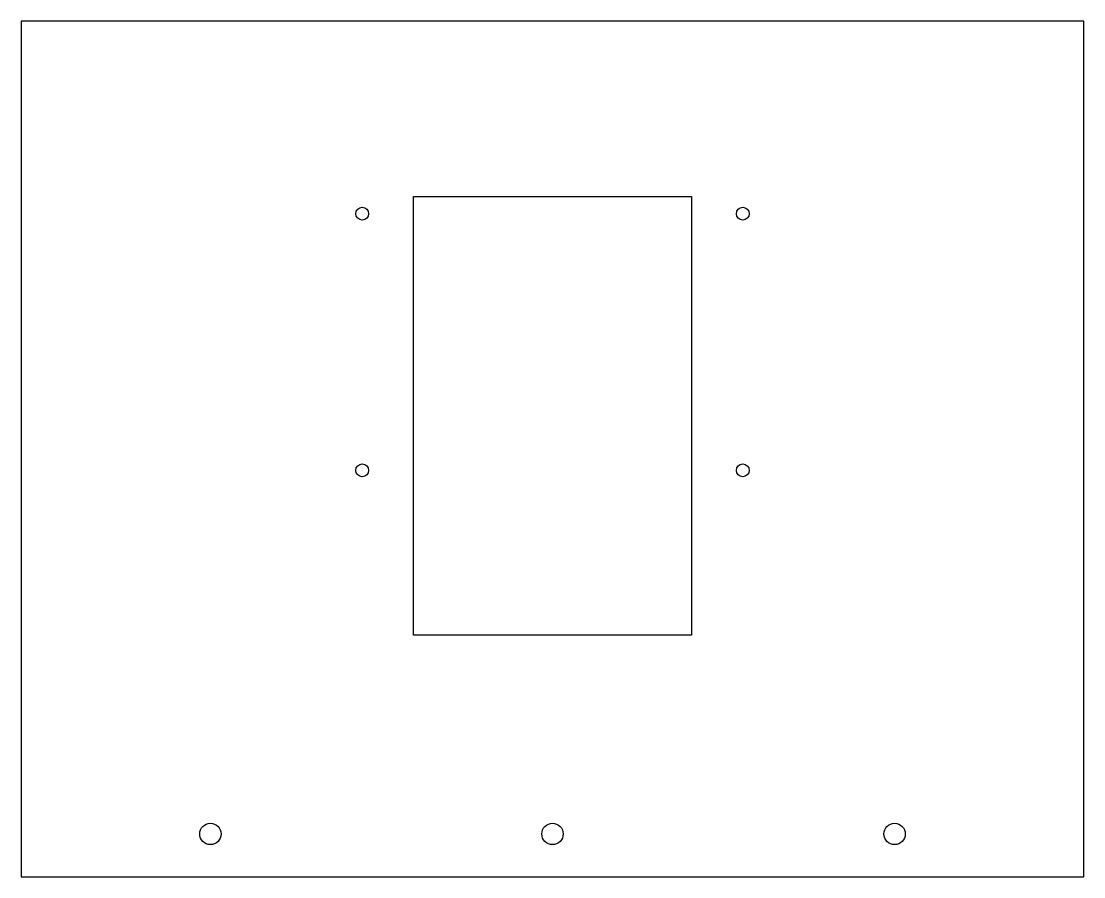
# Model space of a CAD drawing. Header units: millimetres. Extents: x 0 to 248, y 0 to 200.
import ezdxf

# ---------------------------------------------------------------- set-up
doc = ezdxf.new("R2010")
doc.units = ezdxf.units.MM

msp = doc.modelspace()

# ---------------------------------------------------------------- linework, layer by layer
at = {"color": 7, "linetype": 'Continuous', "lineweight": 25}
for p, q in [((0, 200), (0, 0)), ((248.5, 200), (0, 200)), ((248.5, 0), (248.5, 200)), ((91.75, 159), (156.75, 159)), ((91.75, 56.5), (91.75, 159)), ((156.75, 159), (156.75, 56.5)), ((156.75, 56.5), (91.75, 56.5)), ((0, 0), (248.5, 0))]:
    msp.add_line(p, q, dxfattribs=at)
for centre, radius in [((79.75, 155), 1.5), ((168.75, 155), 1.5), ((79.75, 95), 1.5), ((168.75, 95), 1.5), ((44.25, 10), 2.5), ((124.25, 10), 2.5), ((204.25, 10), 2.5)]:
    msp.add_circle(centre, radius, dxfattribs=at)

doc.saveas('drawing.dxf')
